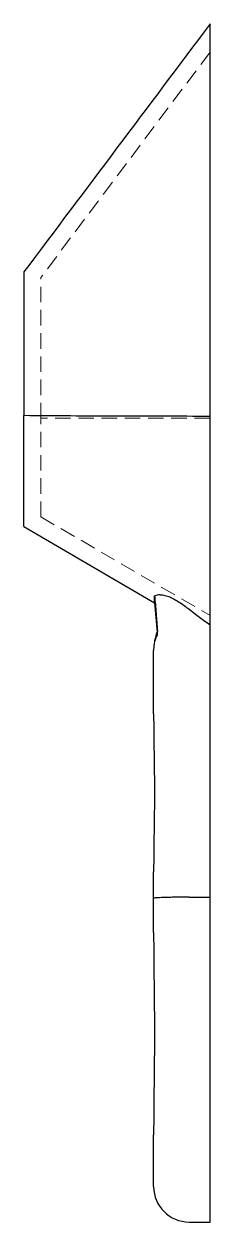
# Model space of a CAD drawing. Header units: millimetres. Extents: x 65 to 231, y 7 to 166.
# Drawn here: x 215.4 to 230.7, y 7 to 105.3 of the extents above.
import ezdxf

# ---------------------------------------------------------------- set-up
doc = ezdxf.new("R2010")
doc.units = ezdxf.units.MM
doc.linetypes.add('HIDDEN', pattern=[1.905, 1.27, -0.635])

msp = doc.modelspace()

# ---------------------------------------------------------------- linework, layer by layer
at = {"color": 7, "linetype": 'HIDDEN', "lineweight": 18}
for p, q in [((230.684, 102.986), (216.817, 84.497)), ((216.817, 72.941), (216.817, 84.497)), ((216.817, 64.852), (216.817, 72.941)), ((230.684, 72.941), (216.817, 72.941)), ((216.817, 64.852), (230.684, 56.764)), ((226.349, 55.409), (226.37, 55.156)), ((226.37, 55.484), (226.37, 55.156))]:
    msp.add_line(p, q, dxfattribs=at)
at = {"color": 7, "linetype": 'Continuous', "lineweight": 25}
for p, q in [((215.431, 64.056), (215.431, 73.16)), ((215.431, 64.056), (226.144, 57.806)), ((226.144, 57.806), (226.144, 58.369)), ((226.144, 57.806), (226.349, 55.409)), ((230.684, 33.652), (230.684, 55.994)), ((226.062, 48.705), (226.062, 53.902)), ((226.062, 33.565), (226.062, 35.74)), ((226.062, 30.765), (226.062, 33.565)), ((228.974, 33.652), (230.684, 33.652)), ((230.684, 11.265), (230.684, 33.652)), ((226.062, 10.67), (226.062, 14.153)), ((230.684, 7), (230.684, 11.265)), ((226.062, 9.912), (226.062, 10.67)), ((228.974, 7), (230.684, 7))]:
    msp.add_line(p, q, dxfattribs=at)
at = {"color": 7, "linetype": 'Continuous', "lineweight": 25, "flags": 128}
for points in [[(230.684, 73.102), (230.684, 91.131), (230.684, 105.297)], [(230.684, 55.994), (230.684, 56.417), (230.684, 56.922), (230.684, 57.507), (230.684, 58.17), (230.684, 58.906), (230.684, 59.712), (230.684, 60.584), (230.684, 61.518), (230.684, 62.508), (230.684, 63.551), (230.684, 64.641), (230.684, 65.772), (230.684, 66.939), (230.684, 68.136), (230.684, 69.357), (230.684, 70.596), (230.684, 71.846), (230.684, 73.102)]]:
    msp.add_lwpolyline(points, dxfattribs=at)
at = {"color": 7, "linetype": 'HIDDEN', "lineweight": 18}
msp.add_arc((228.974, 53.852), 2.912, 153.38455, 180, dxfattribs=at)
at = {"color": 7, "linetype": 'Continuous', "lineweight": 25}
msp.add_arc((228.974, 9.912), 2.912, 180, 270, dxfattribs=at)
for points, knots in [([(230.684, 105.297), (228.141, 101.906), (225.598, 98.515), (220.513, 91.735), (217.971, 88.346), (215.431, 84.959)], [0, 0, 0, 0, 0.5, 0.5, 1, 1, 1, 1]), ([(215.431, 84.959), (215.431, 82.992), (215.431, 81.025), (215.431, 79.058), (215.431, 78.075), (215.431, 77.092), (215.431, 76.109), (215.431, 75.126), (215.431, 74.143), (215.431, 73.16)], [0, 0, 0, 0, 0.00627081, 0.00627081, 0.00627081, 0.00940621, 0.00940621, 0.00940621, 0.01254162, 0.01254162, 0.01254162, 0.01254162]), ([(230.684, 73.102), (228.142, 73.106), (225.599, 73.11), (221.786, 73.121), (220.515, 73.126), (217.973, 73.138), (216.702, 73.146), (215.431, 73.16)], [0, 0, 0, 0, 0.5, 0.5, 0.75, 0.75, 1, 1, 1, 1]), ([(226.144, 58.369), (226.179, 58.398), (226.225, 58.422), (226.34, 58.458), (226.411, 58.471), (226.582, 58.478), (226.681, 58.472), (226.913, 58.434), (227.044, 58.4), (227.33, 58.301), (227.484, 58.235), (227.795, 58.078), (227.953, 57.988), (228.258, 57.797), (228.409, 57.694), (228.698, 57.487), (228.838, 57.381), (228.974, 57.275)], [0, 0, 0, 0, 0.125, 0.125, 0.25, 0.25, 0.375, 0.375, 0.5, 0.5, 0.625, 0.625, 0.75, 0.75, 0.875, 0.875, 1, 1, 1, 1]), ([(226.144, 58.369), (226.163, 58.125), (226.182, 57.883), (226.22, 57.401), (226.238, 57.161), (226.294, 56.442), (226.332, 55.964), (226.37, 55.484)], [0, 0, 0, 0, 0.25, 0.25, 0.5, 0.5, 1, 1, 1, 1]), ([(226.37, 55.484), (226.271, 55.219), (226.195, 54.955), (226.117, 54.56), (226.096, 54.428), (226.069, 54.165), (226.062, 54.033), (226.062, 53.902)], [0, 0, 0, 0, 0.5, 0.5, 0.75, 0.75, 1, 1, 1, 1]), ([(226.062, 48.705), (226.062, 47.624), (226.081, 46.544), (226.112, 44.383), (226.124, 43.303), (226.124, 41.142), (226.112, 40.061), (226.081, 37.901), (226.062, 36.82), (226.062, 35.74)], [0, 0, 0, 0, 0.25, 0.25, 0.5, 0.5, 0.75, 0.75, 1, 1, 1, 1]), ([(228.974, 33.652), (228.779, 33.652), (228.587, 33.652), (228.211, 33.649), (228.024, 33.648), (227.67, 33.643), (227.502, 33.64), (227.185, 33.633), (227.036, 33.629), (226.636, 33.617), (226.422, 33.607), (226.208, 33.592), (226.153, 33.587), (226.098, 33.579), (226.085, 33.576), (226.066, 33.571), (226.062, 33.568), (226.062, 33.565)], [0, 0, 0, 0, 0.125, 0.125, 0.25, 0.25, 0.375, 0.375, 0.5, 0.5, 0.75, 0.75, 0.875, 0.875, 0.9375, 0.9375, 1, 1, 1, 1]), ([(226.062, 30.765), (226.062, 29.38), (226.081, 27.996), (226.112, 25.227), (226.124, 23.843), (226.124, 21.074), (226.112, 19.69), (226.081, 16.921), (226.062, 15.537), (226.062, 14.153)], [0, 0, 0, 0, 0.25, 0.25, 0.5, 0.5, 0.75, 0.75, 1, 1, 1, 1])]:
    msp.add_open_spline(points, degree=3, knots=knots, dxfattribs=at)
msp.add_open_spline([(228.974, 57.275), (229.531, 56.838), (230.102, 56.413), (230.684, 55.994)], degree=3, dxfattribs=at)

doc.saveas('drawing.dxf')
